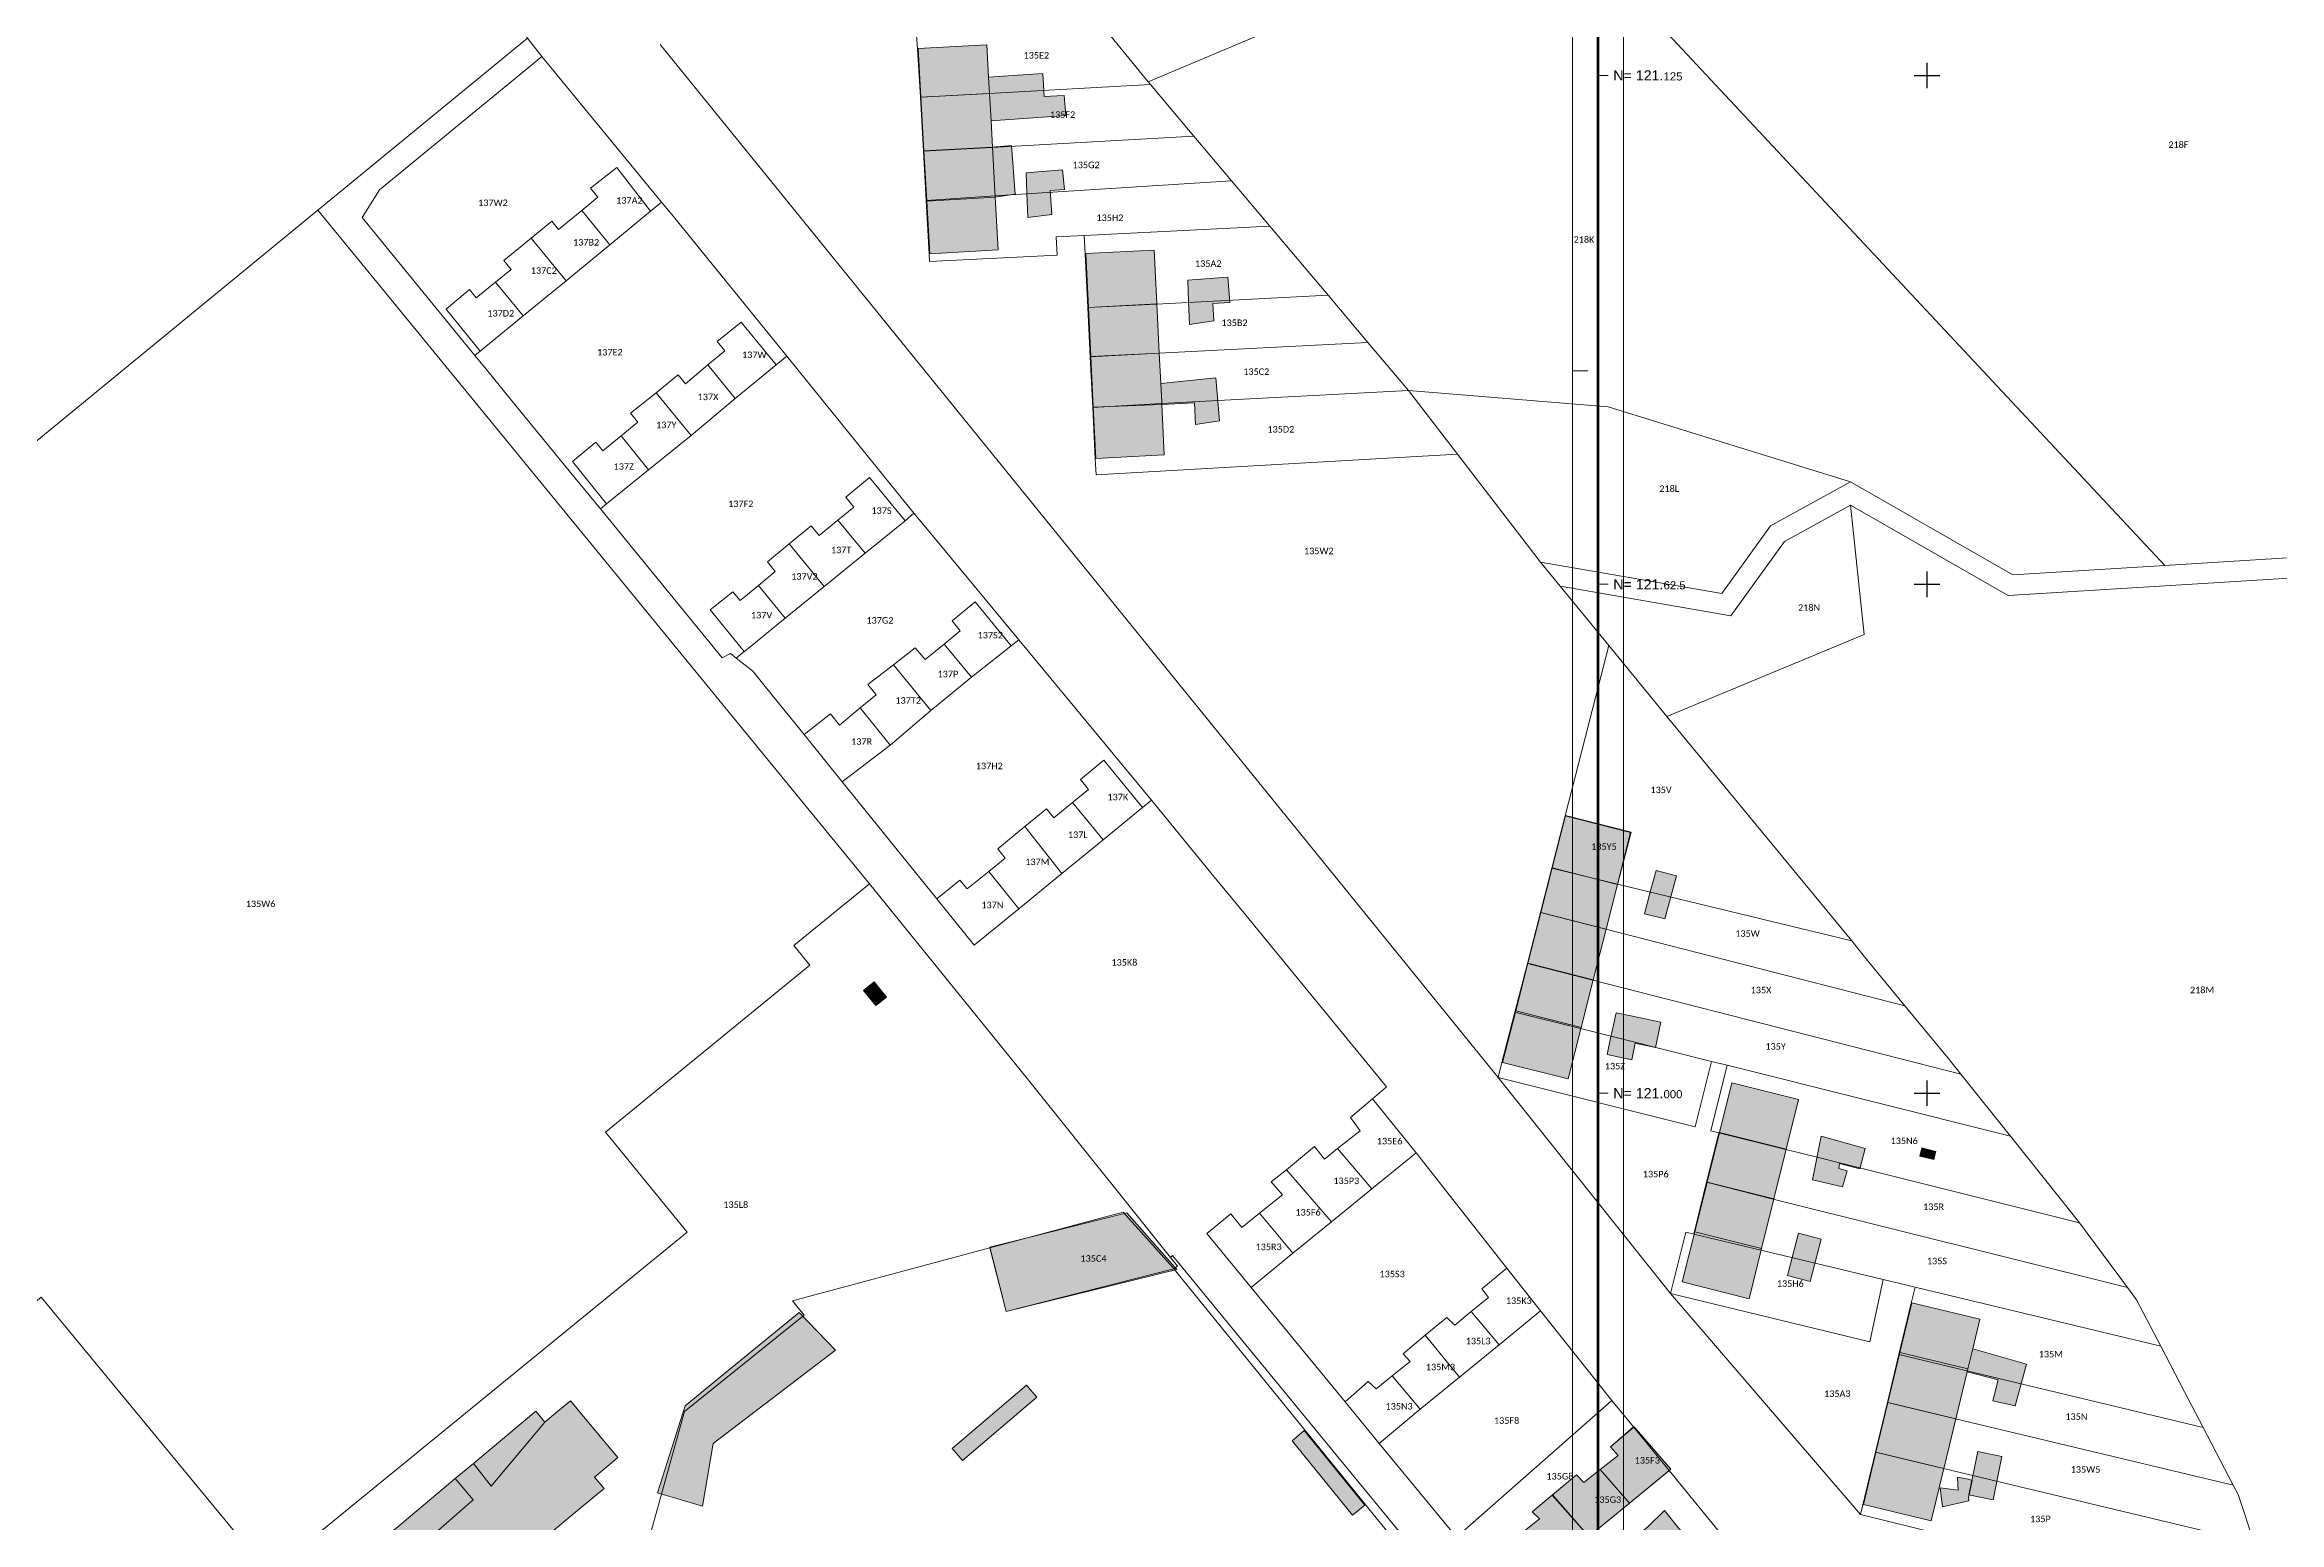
# Model space of a CAD drawing. Header units: metres. Extents: x 113120 to 240396, y 120329 to 242116.
# Drawn here: x 113473.5 to 113748, y 120947.3 to 121128.8 of the extents above; entities that cross this region are included whole.
import ezdxf

# ---------------------------------------------------------------- set-up
doc = ezdxf.new("R2010")
doc.units = ezdxf.units.M
doc.header["$LTSCALE"] = 3
doc.layers.get('0').update_dxf_attribs({"lineweight": 0})
for name, color, linetype, lineweight in [('Bpn_CaPa', 78, 'Continuous', 0), ('Bpn_ReBu', 4, 'Continuous', 0), ('Bpt_CaNu', 7, 'Continuous', 0), ('Carroyage(1)', 7, 'Continuous', 0), ('Hachure bâtiment', 11, 'Continuous', 0)]:
    doc.layers.add(name, color=color, linetype=linetype, lineweight=lineweight)
doc.layers.add('Carroyage(1)_Croix', color=7, linetype='Continuous')
doc.layers.add('Carroyage(1)_Textes', color=7, linetype='Continuous')
doc.styles.add('Legend', font='')
doc.styles.get("Standard").update_dxf_attribs({"font": 'arial.ttf'})
doc.styles.get('Legend').set_extended_font_data('Calibri')

msp = doc.modelspace()

# ---------------------------------------------------------------- hatches: boundary and pattern name
at = {"layer": 'Hachure bâtiment'}
h = msp.add_hatch(color=256, dxfattribs=at)
h.dxf.hatch_style = 1
h.paths.add_polyline_path([(113589.49, 121124.78), (113589.6, 121122.8), (113581.17, 121122.33), (113580.83, 121128.3), (113589.27, 121128.77)])
h = msp.add_hatch(color=256, dxfattribs=at)
h.dxf.hatch_style = 1
h.paths.add_polyline_path([(113589.79, 121119.42), (113589.98, 121116.18), (113581.55, 121115.72), (113581.17, 121122.33), (113589.6, 121122.8)])
h = msp.add_hatch(color=256, dxfattribs=at)
h.dxf.hatch_style = 1
h.paths.add_polyline_path([(113596.32, 121122.4), (113598.78, 121122.55), (113598.97, 121120.07), (113589.79, 121119.42), (113589.6, 121122.8), (113589.49, 121124.78), (113596.17, 121125.22)])
h = msp.add_hatch(color=256, dxfattribs=at)
h.dxf.hatch_style = 1
h.paths.add_polyline_path([(113590.32, 121110.03), (113581.9, 121109.57), (113581.55, 121115.72), (113589.98, 121116.18)])
h = msp.add_hatch(color=256, dxfattribs=at)
h.dxf.hatch_style = 1
h.paths.add_polyline_path([(113592.76, 121110.42), (113590.32, 121110.03), (113589.98, 121116.18), (113592.32, 121116.4)])
h = msp.add_hatch(color=256, dxfattribs=at)
h.dxf.hatch_style = 1
h.paths.add_polyline_path([(113598.82, 121111), (113597.07, 121110.85), (113597.27, 121107.9), (113594.32, 121107.57), (113594.21, 121110.57), (113594.12, 121113.05), (113598.57, 121113.4)])
h = msp.add_hatch(color=256, dxfattribs=at)
h.dxf.hatch_style = 1
h.paths.add_polyline_path([(113590.68, 121103.6), (113582.27, 121103.1), (113581.9, 121109.57), (113590.32, 121110.03)])
h = msp.add_hatch(color=256, dxfattribs=at)
h.dxf.hatch_style = 1
h.paths.add_polyline_path([(113610.16, 121096.93), (113601.75, 121096.5), (113601.42, 121103.12), (113609.83, 121103.55)])
h = msp.add_hatch(color=256, dxfattribs=at)
h.dxf.hatch_style = 1
h.paths.add_polyline_path([(113619.12, 121097.12), (113617.03, 121097), (113617.17, 121094.85), (113614.18, 121094.42), (113614.07, 121097.25), (113613.97, 121099.87), (113618.87, 121100.22)])
h = msp.add_hatch(color=256, dxfattribs=at)
h.dxf.hatch_style = 1
h.paths.add_polyline_path([(113610.46, 121090.91), (113602.05, 121090.47), (113601.75, 121096.5), (113610.16, 121096.93)])
h = msp.add_hatch(color=256, dxfattribs=at)
h.dxf.hatch_style = 1
h.paths.add_polyline_path([(113610.65, 121087.18), (113610.76, 121084.9), (113610.78, 121084.6), (113602.35, 121084.24), (113602.05, 121090.47), (113610.46, 121090.91)])
h = msp.add_hatch(color=256, dxfattribs=at)
h.dxf.hatch_style = 1
h.paths.add_polyline_path([(113617.87, 121082.57), (113614.93, 121082.12), (113614.78, 121084.8), (113610.78, 121084.6), (113610.76, 121084.9), (113610.65, 121087.18), (113617.42, 121087.85)])
h = msp.add_hatch(color=256, dxfattribs=at)
h.dxf.hatch_style = 1
h.paths.add_polyline_path([(113611.08, 121078.4), (113602.67, 121077.95), (113602.35, 121084.24), (113610.78, 121084.6)])
h = msp.add_hatch(color=256, dxfattribs=at)
h.dxf.hatch_style = 1
h.paths.add_polyline_path([(113668.42, 121032.05), (113666.77, 121025.62), (113658.74, 121027.67), (113660.38, 121034.1)])
h = msp.add_hatch(color=256, dxfattribs=at)
h.dxf.hatch_style = 1
h.paths.add_polyline_path([(113666.77, 121025.62), (113665.37, 121020.15), (113657.34, 121022.2), (113658.74, 121027.67)])
h = msp.add_hatch(color=256, dxfattribs=at)
h.dxf.hatch_style = 1
h.paths.add_polyline_path([(113673.98, 121026.7), (113672.58, 121021.4), (113670.07, 121022.05), (113670.78, 121024.73), (113671.48, 121027.35)])
h = msp.add_hatch(color=256, dxfattribs=at)
h.dxf.hatch_style = 1
h.paths.add_polyline_path([(113665.37, 121020.15), (113663.78, 121013.91), (113655.75, 121015.96), (113657.34, 121022.2)])
h = msp.add_hatch(color=256, dxfattribs=at)
h.dxf.hatch_style = 1
h.paths.add_polyline_path([(113663.78, 121013.91), (113662.28, 121008.07), (113654.25, 121010.12), (113655.75, 121015.96)])
h = msp.add_hatch(color=256, dxfattribs=at)
h.dxf.hatch_style = 1
h.paths.add_polyline_path([(113576.95, 121011.8), (113575.65, 121010.77), (113574.13, 121012.63), (113575.42, 121013.68)])
h = msp.add_hatch(color=256, dxfattribs=at)
h.dxf.hatch_style = 1
h.paths.add_polyline_path([(113662.28, 121008.07), (113660.67, 121001.75), (113652.63, 121003.78), (113654.25, 121010.12)])
h = msp.add_hatch(color=256, dxfattribs=at)
h.dxf.hatch_style = 1
h.paths.add_polyline_path([(113665.47, 121004.75), (113665.9, 121006.77), (113665.9, 121006.77), (113666.28, 121008.56), (113666.57, 121009.89), (113669.59, 121009.25), (113672.08, 121008.72), (113671.41, 121005.6), (113668.93, 121006.13), (113668.5, 121004.1)])
h = msp.add_hatch(color=256, dxfattribs=at)
h.dxf.hatch_style = 1
h.paths.add_polyline_path([(113688.98, 120999.22), (113687.47, 120993.12), (113679.27, 120995.17), (113680.78, 121001.27)])
h = msp.add_hatch(color=256, dxfattribs=at)
h.dxf.hatch_style = 1
h.paths.add_polyline_path([(113687.47, 120993.12), (113685.96, 120987.03), (113677.75, 120989.08), (113679.27, 120995.17)])
h = msp.add_hatch(color=256, dxfattribs=at)
h.dxf.hatch_style = 1
h.paths.add_polyline_path([(113697.18, 120993.2), (113696.5, 120990.72), (113694.03, 120991.37), (113693.92, 120990.77), (113694.98, 120990.45), (113694.38, 120988.52), (113690.7, 120989.37), (113691.75, 120994.72)])
h = msp.add_hatch(color=256, dxfattribs=at)
h.dxf.hatch_style = 1
h.paths.add_polyline_path([(113705.87, 120992.85), (113705.62, 120991.85), (113703.9, 120992.28), (113704.15, 120993.28)])
h = msp.add_hatch(color=256, dxfattribs=at)
h.dxf.hatch_style = 1
h.paths.add_polyline_path([(113685.96, 120987.03), (113684.45, 120980.94), (113676.24, 120982.99), (113677.75, 120989.08)])
h = msp.add_hatch(color=256, dxfattribs=at)
h.dxf.hatch_style = 1
h.paths.add_polyline_path([(113612.63, 120978.37), (113591.67, 120973.18), (113590.05, 120979.48), (113589.63, 120981.1), (113606.48, 120985.33)])
h = msp.add_hatch(color=256, dxfattribs=at)
h.dxf.hatch_style = 1
h.paths.add_polyline_path([(113684.45, 120980.94), (113682.92, 120974.77), (113674.7, 120976.82), (113676.24, 120982.99)])
h = msp.add_hatch(color=256, dxfattribs=at)
h.dxf.hatch_style = 1
h.paths.add_polyline_path([(113691.75, 120982.08), (113690.42, 120976.88), (113687.62, 120977.6), (113688.98, 120982.8)])
h = msp.add_hatch(color=256, dxfattribs=at)
h.dxf.hatch_style = 1
h.paths.add_polyline_path([(113557.07, 120965.56), (113566.24, 120973.08), (113570.68, 120968.46), (113555.65, 120956.98), (113554.37, 120949.27), (113548.84, 120950.93), (113549.2, 120952.06), (113552.24, 120961.6)])
h = msp.add_hatch(color=256, dxfattribs=at)
h.dxf.hatch_style = 1
h.paths.add_polyline_path([(113711.27, 120972.25), (113710.39, 120968.62), (113709.8, 120966.14), (113701.43, 120968.14), (113702.9, 120974.25)])
h = msp.add_hatch(color=256, dxfattribs=at)
h.dxf.hatch_style = 1
h.paths.add_polyline_path([(113709.8, 120966.14), (113709.71, 120965.8), (113708.33, 120960.03), (113699.96, 120962.03), (113701.43, 120968.14)])
h = msp.add_hatch(color=256, dxfattribs=at)
h.dxf.hatch_style = 1
h.paths.add_polyline_path([(113716.98, 120966.72), (113715.62, 120961.6), (113712.87, 120962.23), (113713.52, 120964.8), (113709.71, 120965.8), (113709.8, 120966.14), (113710.39, 120968.62)])
h = msp.add_hatch(color=256, dxfattribs=at)
h.dxf.hatch_style = 1
h.paths.add_polyline_path([(113586.27, 120954.89), (113585, 120956.38), (113594.17, 120964.16), (113595.44, 120962.67)])
h = msp.add_hatch(color=256, dxfattribs=at)
h.dxf.hatch_style = 1
h.paths.add_polyline_path([(113541.09, 120952.85), (113542.25, 120951.46), (113538.07, 120947.97), (113534.02, 120944.6), (113532.14, 120943.02), (113520.02, 120932.91), (113518.86, 120934.3), (113515.73, 120938.05), (113514.36, 120939.69), (113526.19, 120950.06), (113523.98, 120952.68), (113526.2, 120954.53), (113528.28, 120951.89), (113528.39, 120951.75), (113528.4, 120951.74), (113529.21, 120952.72), (113534.98, 120959.62), (113535.25, 120959.84), (113536.59, 120960.97), (113538.12, 120962.24), (113538.58, 120961.69), (113538.94, 120961.25), (113542, 120957.59), (113543.96, 120955.25)])
h = msp.add_hatch(color=256, dxfattribs=at)
h.dxf.hatch_style = 1
h.paths.add_polyline_path([(113526.2, 120954.53), (113533.88, 120960.94), (113534.98, 120959.62), (113528.4, 120951.74)], flags=17)
h = msp.add_hatch(color=256, dxfattribs=at)
h.dxf.hatch_style = 1
h.paths.add_polyline_path([(113708.33, 120960.03), (113707.51, 120956.63), (113706.85, 120953.92), (113698.5, 120955.92), (113699.96, 120962.03)])
h = msp.add_hatch(color=256, dxfattribs=at)
h.dxf.hatch_style = 1
h.paths.add_polyline_path([(113634.19, 120948.18), (113626.77, 120957.33), (113628.28, 120958.56), (113635.7, 120949.41)])
h = msp.add_hatch(color=256, dxfattribs=at)
h.dxf.hatch_style = 1
h.paths.add_polyline_path([(113673.32, 120953.83), (113671.37, 120952.24), (113668.22, 120949.66), (113664.63, 120953.78), (113666.83, 120955.5), (113665.87, 120956.57), (113668.78, 120959.03)])
h = msp.add_hatch(color=256, dxfattribs=at)
h.dxf.hatch_style = 1
h.paths.add_polyline_path([(113706.85, 120953.92), (113705.3, 120947.47), (113696.95, 120949.48), (113698.5, 120955.92)])
h = msp.add_hatch(color=256, dxfattribs=at)
h.dxf.hatch_style = 1
h.paths.add_polyline_path([(113712.88, 120950.07), (113709.91, 120950.69), (113711, 120956.01), (113712.58, 120955.69), (113713.98, 120955.4)])
h = msp.add_hatch(color=256, dxfattribs=at)
h.dxf.hatch_style = 1
h.paths.add_polyline_path([(113523.98, 120952.68), (113526.19, 120950.06), (113514.36, 120939.69), (113511.93, 120942.6), (113513.07, 120943.55), (113515.88, 120945.9), (113522.62, 120951.54)])
h = msp.add_hatch(color=256, dxfattribs=at)
h.dxf.hatch_style = 1
h.paths.add_polyline_path([(113668.22, 120949.66), (113663.23, 120945.58), (113658.78, 120950.69), (113661.7, 120953.12), (113662.6, 120952.2), (113664.63, 120953.78)])
h = msp.add_hatch(color=256, dxfattribs=at)
h.dxf.hatch_style = 1
h.paths.add_polyline_path([(113709.82, 120952.6), (113710.32, 120952.43), (113709.88, 120950.31), (113709.9, 120949.95), (113706.67, 120949.2), (113706.38, 120951.55), (113708.58, 120951.25), (113708.5, 120952.85)])
h = msp.add_hatch(color=256, dxfattribs=at)
h.dxf.hatch_style = 1
h.paths.add_polyline_path([(113663.23, 120945.58), (113658.52, 120941.72), (113655.09, 120946.06), (113657.15, 120947.72), (113656.25, 120948.6), (113658.78, 120950.69)])
h = msp.add_hatch(color=256, dxfattribs=at)
h.dxf.hatch_style = 1
h.paths.add_polyline_path([(113670.49, 120946.76), (113672.52, 120948.74), (113674.34, 120946.51), (113674.51, 120946.29), (113674.65, 120946.13), (113676.03, 120944.44), (113673.84, 120942.66), (113672.99, 120943.7), (113672.3, 120944.55), (113672.15, 120944.73), (113670.24, 120943.16), (113668.58, 120945.2)])

# ---------------------------------------------------------------- linework, layer by layer
at = {"flags": 128}
msp.add_lwpolyline([(113667.48, 120723.71), (114179.98, 120723.71), (114179.98, 121453.71), (113667.48, 121453.71)], close=True, dxfattribs=at)
at = {"layer": 'Bpn_CaPa'}
for points in [[(113469.63, 121206.34), (113532.86, 121129.59), (113507.1, 121108.44), (113421.62, 121038.38)], [(113658.84, 121145.2), (113609.09, 121124.2), (113602.86, 121131.81)], [(113672.26, 120906.79), (113616.02, 120975.29), (113612.09, 120980.07), (113611.85, 120979.83), (113611.85, 120979.83), (113596.06, 120999.53), (113595.86, 120999.78), (113594.07, 121002.02), (113574.88, 121025.7), (113511.76, 121102.76), (113507.1, 121108.44), (113532.86, 121129.59), (113534.61, 121127.31), (113533.62, 121126.5), (113514.66, 121110.95), (113512.55, 121107.54), (113523.27, 121094.41), (113526.39, 121090.59), (113527.96, 121088.66), (113530.93, 121085.03), (113538.71, 121075.53), (113541.8, 121071.76), (113546.35, 121066.2), (113554.39, 121056.39), (113556.78, 121053.48), (113557.79, 121053.99), (113558.48, 121053.45), (113560.34, 121051.99), (113560.53, 121051.84), (113562.92, 121048.89), (113566.82, 121044.06), (113571.52, 121038.25), (113583.13, 121023.89), (113587.74, 121018.19), (113593.2, 121022.65), (113598.48, 121026.98), (113603.57, 121031.14), (113608.4, 121035.08), (113609.49, 121035.98), (113616.81, 121027.07), (113621.09, 121021.86), (113638.39, 121000.78), (113636.66, 120999.32), (113633.95, 120997.03), (113635.15, 120995.39), (113632.37, 120993.2), (113630.75, 120991.92), (113629.54, 120993.44), (113626.07, 120990.61), (113624.22, 120989.1), (113625.58, 120987.54), (113622.78, 120985.28), (113620.62, 120983.53), (113619.24, 120985.18), (113616.32, 120982.76), (113621.74, 120976.16), (113633.28, 120962.11), (113637.48, 120956.99), (113646.99, 120945.48)], [(113580.61, 121130.46), (113580.77, 121128.28), (113581.11, 121122.31), (113581.48, 121115.69), (113581.83, 121109.66), (113582.2, 121103.08), (113582.25, 121102.15), (113597.91, 121102.93), (113597.79, 121105.17), (113601.24, 121105.34), (113601.35, 121103.1), (113601.68, 121096.48), (113601.68, 121096.48), (113601.98, 121090.45), (113602.29, 121084.22), (113602.6, 121077.93), (113602.7, 121075.93), (113647.1, 121078.47), (113657.29, 121065.22), (113659.71, 121062.27), (113665.67, 121054.99), (113660.32, 121034.08), (113658.67, 121027.65), (113657.28, 121022.18), (113655.68, 121015.94), (113654.15, 121009.95), (113652.56, 121003.76), (113652.1, 121001.93), (113549.13, 121128.78)], [(113744.96, 120944.78), (113742.98, 120950.73), (113742.39, 120951.85), (113738.7, 120958.93), (113736.39, 120963.34), (113733.48, 120968.93), (113730.5, 120974.62), (113729.38, 120976.14), (113729.38, 120976.14), (113723.51, 120984.08), (113723.07, 120984.67), (113715.03, 120994.73), (113708.94, 121002.35), (113707.55, 121004.09), (113702.06, 121010.75), (113697.11, 121016.77), (113695.52, 121018.7), (113672.82, 121046.27), (113697.06, 121056.34), (113695.36, 121072.22), (113714.74, 121061.13), (113753.29, 121063.51), (113801.33, 120911.53)], [(113477.5, 120933.73), (113455.55, 120960.56), (113461.52, 120965.48), (113467.22, 120970.17), (113462.47, 120975.97), (113460.91, 120977.88), (113446.21, 120995.85), (113435.01, 121009.52), (113430.01, 121015.63), (113424.2, 121010.88), (113418.33, 121006.08), (113403.84, 121023.8), (113421.62, 121038.38), (113425.93, 121032.87), (113453.65, 120998.84), (113452.72, 120998.08), (113472.19, 120974.2), (113473.13, 120974.96), (113501.12, 120941.01)]]:
    msp.add_lwpolyline(points, dxfattribs=at)
for points in [[(113733.98, 121064.82), (113658.84, 121145.2), (113727.58, 121174.2), (113761.59, 121140.05), (113788.7, 121108.34), (113808.35, 121077.99), (113809.99, 121075.47), (113782.93, 121072.65), (113766.11, 121066.8), (113733.98, 121064.82)], [(113733.98, 121064.82), (113715.33, 121063.67), (113695.39, 121075.08), (113665.61, 121084.3), (113641.07, 121086.32), (113636.1, 121092.21), (113631.21, 121098), (113624.25, 121106.24), (113624.05, 121106.48), (113619.34, 121112.07), (113614.72, 121117.54), (113614.05, 121118.33), (113609.37, 121123.87), (113609.09, 121124.2), (113658.84, 121145.2), (113733.98, 121064.82)], [(113580.61, 121130.46), (113602.86, 121131.81), (113609.09, 121124.2), (113609.37, 121123.87), (113589.54, 121122.78), (113581.11, 121122.31), (113580.77, 121128.28), (113580.61, 121130.46)], [(113547.98, 121108.33), (113543.83, 121113.7), (113540.6, 121111.16), (113541.5, 121110.06), (113539.51, 121108.42), (113536.66, 121106.06), (113535.83, 121107.09), (113533.31, 121105.03), (113529.94, 121102.27), (113530.84, 121101.17), (113528.93, 121099.62), (113526.54, 121097.69), (113525.74, 121098.69), (113522.87, 121096.31), (113527.04, 121091.15), (113526.39, 121090.59), (113523.27, 121094.41), (113512.55, 121107.54), (113514.66, 121110.95), (113533.62, 121126.5), (113534.61, 121127.31), (113549.33, 121109.44), (113547.98, 121108.33)], [(113581.48, 121115.69), (113581.11, 121122.31), (113589.54, 121122.78), (113609.37, 121123.87), (113614.05, 121118.33), (113614.72, 121117.54), (113589.91, 121116.16), (113581.48, 121115.69)], [(113581.48, 121115.69), (113589.91, 121116.16), (113614.72, 121117.54), (113619.34, 121112.07), (113590.25, 121110.2), (113581.83, 121109.66), (113581.48, 121115.69)], [(113547.98, 121108.33), (113542.96, 121104.2), (113539.51, 121108.42), (113541.5, 121110.06), (113540.6, 121111.16), (113543.83, 121113.7), (113547.98, 121108.33)], [(113601.24, 121105.34), (113597.79, 121105.17), (113597.91, 121102.93), (113582.25, 121102.15), (113582.2, 121103.08), (113581.83, 121109.66), (113590.25, 121110.2), (113619.34, 121112.07), (113624.05, 121106.48), (113601.24, 121105.34)], [(113532.31, 121095.47), (113537.59, 121099.78), (113542.96, 121104.2), (113547.98, 121108.33), (113549.33, 121109.44), (113550.78, 121107.66), (113564.71, 121090.51), (113563.41, 121089.44), (113559.08, 121094.71), (113556.14, 121092.34), (113557.09, 121091.16), (113555, 121089.45), (113552.28, 121087.14), (113551.38, 121088.24), (113548.65, 121086), (113545.49, 121083.52), (113546.41, 121082.41), (113544.37, 121080.75), (113542.11, 121078.91), (113541.24, 121079.97), (113538.4, 121077.57), (113542.56, 121072.37), (113541.8, 121071.76), (113538.71, 121075.53), (113530.93, 121085.03), (113527.96, 121088.66), (113526.39, 121090.59), (113527.04, 121091.15), (113532.31, 121095.47)], [(113552.46, 120982.92), (113501.12, 120941.01), (113473.13, 120974.96), (113472.19, 120974.2), (113452.72, 120998.08), (113453.65, 120998.84), (113425.93, 121032.87), (113421.62, 121038.38), (113507.1, 121108.44), (113511.76, 121102.76), (113574.88, 121025.7), (113565.58, 121018.14), (113567.54, 121015.74), (113542.43, 120995.22), (113552.46, 120982.92)], [(113537.59, 121099.78), (113533.31, 121105.03), (113535.83, 121107.09), (113536.66, 121106.06), (113539.51, 121108.42), (113542.96, 121104.2), (113537.59, 121099.78)], [(113601.68, 121096.48), (113601.35, 121103.1), (113601.24, 121105.34), (113624.05, 121106.48), (113624.25, 121106.24), (113631.21, 121098), (113610.1, 121096.91), (113601.68, 121096.48)], [(113537.59, 121099.78), (113532.31, 121095.47), (113528.93, 121099.62), (113530.84, 121101.17), (113529.94, 121102.27), (113533.31, 121105.03), (113537.59, 121099.78)], [(113532.31, 121095.47), (113527.04, 121091.15), (113522.87, 121096.31), (113525.74, 121098.69), (113526.54, 121097.69), (113528.93, 121099.62), (113532.31, 121095.47)], [(113601.98, 121090.45), (113601.68, 121096.48), (113610.1, 121096.91), (113631.21, 121098), (113636.1, 121092.21), (113610.4, 121090.88), (113601.98, 121090.45)], [(113563.41, 121089.44), (113558.38, 121085.31), (113555, 121089.45), (113557.09, 121091.16), (113556.14, 121092.34), (113559.08, 121094.71), (113563.41, 121089.44)], [(113547.7, 121076.58), (113552.94, 121080.76), (113558.38, 121085.31), (113563.41, 121089.44), (113564.71, 121090.51), (113580.32, 121071.26), (113579.23, 121070.31), (113574.88, 121075.6), (113571.94, 121073.19), (113572.94, 121071.99), (113570.99, 121070.38), (113568.69, 121068.49), (113567.69, 121069.69), (113565, 121067.47), (113562.33, 121065.27), (113563.29, 121064.09), (113561.21, 121062.36), (113558.98, 121060.52), (113558.08, 121061.59), (113555.29, 121059.36), (113559.48, 121054.26), (113558.48, 121053.45), (113557.79, 121053.99), (113556.78, 121053.48), (113554.39, 121056.39), (113546.35, 121066.2), (113541.8, 121071.76), (113542.56, 121072.37), (113547.7, 121076.58)], [(113601.98, 121090.45), (113610.4, 121090.88), (113636.1, 121092.21), (113641.07, 121086.32), (113610.7, 121084.7), (113602.29, 121084.22), (113601.98, 121090.45)], [(113552.94, 121080.76), (113548.65, 121086), (113551.38, 121088.24), (113552.28, 121087.14), (113555, 121089.45), (113558.38, 121085.31), (113552.94, 121080.76)], [(113552.94, 121080.76), (113547.7, 121076.58), (113544.37, 121080.75), (113546.41, 121082.41), (113545.49, 121083.52), (113548.65, 121086), (113552.94, 121080.76)], [(113647.1, 121078.47), (113602.7, 121075.93), (113602.6, 121077.93), (113602.29, 121084.22), (113610.7, 121084.7), (113641.07, 121086.32), (113647.1, 121078.47)], [(113657.29, 121065.22), (113647.1, 121078.47), (113641.07, 121086.32), (113665.61, 121084.3), (113695.39, 121075.08), (113685.56, 121069.69), (113679.56, 121061.37), (113657.29, 121065.22)], [(113544.37, 121080.75), (113547.7, 121076.58), (113542.56, 121072.37), (113538.4, 121077.57), (113541.24, 121079.97), (113542.11, 121078.91), (113544.37, 121080.75)], [(113579.23, 121070.31), (113574.32, 121066.32), (113574.32, 121066.32), (113570.99, 121070.38), (113572.94, 121071.99), (113571.94, 121073.19), (113574.88, 121075.6), (113579.23, 121070.31)], [(113564.52, 121058.35), (113569.3, 121062.24), (113574.32, 121066.32), (113579.23, 121070.31), (113580.32, 121071.26), (113581.77, 121069.48), (113593.19, 121055.68), (113592.27, 121054.96), (113587.86, 121060.36), (113585, 121058.03), (113586.02, 121056.78), (113584.04, 121055.16), (113581.7, 121053.25), (113580.48, 121054.69), (113577.83, 121052.63), (113574.66, 121050.19), (113575.7, 121048.94), (113573.71, 121047.32), (113571.19, 121045.2), (113570.09, 121046.59), (113566.82, 121044.06), (113562.92, 121048.89), (113560.53, 121051.84), (113560.34, 121051.99), (113558.48, 121053.45), (113559.48, 121054.26), (113559.49, 121054.27), (113564.52, 121058.35)], [(113659.71, 121062.27), (113680.68, 121058.64), (113687.26, 121067.77), (113695.36, 121072.22), (113697.06, 121056.34), (113672.82, 121046.27), (113665.67, 121054.99), (113659.71, 121062.27)], [(113565, 121067.47), (113567.69, 121069.69), (113568.69, 121068.49), (113570.99, 121070.38), (113574.32, 121066.32), (113574.32, 121066.32), (113569.3, 121062.24), (113565, 121067.47)], [(113565, 121067.47), (113569.3, 121062.24), (113564.52, 121058.35), (113561.21, 121062.36), (113563.29, 121064.09), (113562.33, 121065.27), (113565, 121067.47)], [(113564.52, 121058.35), (113559.49, 121054.27), (113559.48, 121054.26), (113555.29, 121059.36), (113558.08, 121061.59), (113558.98, 121060.52), (113561.21, 121062.36), (113564.52, 121058.35)], [(113584.04, 121055.16), (113586.02, 121056.78), (113585, 121058.03), (113587.86, 121060.36), (113592.27, 121054.96), (113587.39, 121051.1), (113584.04, 121055.16)], [(113582.39, 121047), (113587.39, 121051.1), (113592.27, 121054.96), (113593.19, 121055.68), (113609.49, 121035.98), (113608.4, 121035.08), (113603.67, 121040.9), (113600.78, 121038.52), (113601.76, 121037.32), (113599.81, 121035.71), (113597.51, 121033.82), (113596.61, 121034.92), (113593.96, 121032.75), (113590.61, 121030.02), (113591.53, 121028.88), (113589.51, 121027.24), (113586.88, 121025.1), (113585.98, 121026.17), (113583.13, 121023.89), (113571.52, 121038.25), (113577.39, 121042.75), (113582.39, 121047)], [(113584.04, 121055.16), (113587.39, 121051.1), (113582.39, 121047), (113577.83, 121052.63), (113580.48, 121054.69), (113581.7, 121053.25), (113584.04, 121055.16)], [(113660.32, 121034.08), (113665.67, 121054.99), (113672.82, 121046.27), (113695.52, 121018.7), (113666.73, 121025.69), (113668.35, 121032.03), (113660.32, 121034.08)], [(113582.39, 121047), (113577.39, 121042.75), (113573.71, 121047.32), (113575.7, 121048.94), (113574.66, 121050.19), (113577.83, 121052.63), (113582.39, 121047)], [(113573.71, 121047.32), (113577.39, 121042.75), (113571.52, 121038.25), (113566.82, 121044.06), (113570.09, 121046.59), (113571.19, 121045.2), (113573.71, 121047.32)], [(113608.4, 121035.08), (113603.57, 121031.14), (113599.81, 121035.71), (113601.76, 121037.32), (113600.78, 121038.52), (113603.67, 121040.9), (113608.4, 121035.08)], [(113598.48, 121026.98), (113593.96, 121032.75), (113596.61, 121034.92), (113597.51, 121033.82), (113599.81, 121035.71), (113603.57, 121031.14), (113598.48, 121026.98)], [(113598.48, 121026.98), (113593.2, 121022.65), (113589.51, 121027.24), (113591.53, 121028.88), (113590.61, 121030.02), (113593.96, 121032.75), (113598.48, 121026.98)], [(113660.32, 121034.08), (113668.35, 121032.03), (113666.73, 121025.69), (113658.67, 121027.65), (113660.32, 121034.08)], [(113593.2, 121022.65), (113587.74, 121018.19), (113583.13, 121023.89), (113585.98, 121026.17), (113586.88, 121025.1), (113589.51, 121027.24), (113593.2, 121022.65)], [(113702.06, 121010.75), (113665.31, 121020.13), (113657.28, 121022.18), (113658.67, 121027.65), (113666.73, 121025.69), (113695.52, 121018.7), (113697.11, 121016.77), (113702.06, 121010.75)], [(113611.85, 120979.83), (113612.69, 120978.77), (113612.26, 120978.42), (113612.15, 120978.55), (113606.01, 120985.39), (113606.01, 120985.4), (113589.66, 120981.02), (113565.42, 120974.52), (113566.83, 120972.76), (113552.12, 120960.91), (113549.34, 120950.94), (113534.7, 120898.16), (113505.04, 120936.13), (113501.12, 120941.01), (113552.46, 120982.92), (113542.43, 120995.22), (113567.54, 121015.74), (113565.58, 121018.14), (113574.88, 121025.7), (113594.07, 121002.02), (113595.86, 120999.78), (113596.06, 120999.53), (113611.85, 120979.83)], [(113655.68, 121015.94), (113657.28, 121022.18), (113665.31, 121020.13), (113702.06, 121010.75), (113707.55, 121004.09), (113708.94, 121002.35), (113663.71, 121013.89), (113655.68, 121015.94)], [(113655.68, 121015.94), (113663.71, 121013.89), (113708.94, 121002.35), (113715.03, 120994.73), (113680.23, 121003.43), (113678.29, 121003.91), (113662.19, 121007.94), (113654.15, 121009.95), (113655.68, 121015.94)], [(113652.1, 121001.93), (113652.56, 121003.76), (113654.15, 121009.95), (113662.19, 121007.94), (113678.29, 121003.91), (113676.29, 120995.88), (113652.1, 121001.93)], [(113673.26, 120975.4), (113652.1, 121001.93), (113676.29, 120995.88), (113678.29, 121003.91), (113680.23, 121003.43), (113678.23, 120995.4), (113679.2, 120995.15), (113677.69, 120989.06), (113676.11, 120982.71), (113675.13, 120982.94), (113673.26, 120975.4)], [(113679.2, 120995.15), (113678.23, 120995.4), (113680.23, 121003.43), (113715.03, 120994.73), (113723.07, 120984.67), (113723.51, 120984.08), (113694.2, 120991.41), (113691.29, 120992.13), (113687.41, 120993.1), (113679.2, 120995.15)], [(113636.66, 120999.32), (113642.02, 120992.68), (113636.57, 120988.27), (113632.37, 120993.2), (113635.15, 120995.39), (113633.95, 120997.03), (113636.66, 120999.32)], [(113679.2, 120995.15), (113687.41, 120993.1), (113691.29, 120992.13), (113694.2, 120991.41), (113723.51, 120984.08), (113729.38, 120976.14), (113685.89, 120987.01), (113677.69, 120989.06), (113679.2, 120995.15)], [(113626.88, 120980.37), (113631.6, 120984.21), (113636.57, 120988.27), (113642.02, 120992.68), (113653.16, 120978.51), (113650.07, 120975.98), (113650.9, 120974.9), (113648.78, 120973.18), (113646.75, 120971.53), (113645.77, 120972.47), (113643.14, 120970.27), (113640.43, 120968), (113641.28, 120967.07), (113639.08, 120965.29), (113637.1, 120963.68), (113636.13, 120964.58), (113633.28, 120962.11), (113621.74, 120976.16), (113626.88, 120980.37)], [(113626.07, 120990.61), (113629.54, 120993.44), (113630.75, 120991.92), (113632.37, 120993.2), (113636.57, 120988.27), (113631.6, 120984.21), (113626.07, 120990.61)], [(113626.07, 120990.61), (113631.6, 120984.21), (113626.88, 120980.37), (113622.78, 120985.28), (113625.58, 120987.54), (113624.22, 120989.1), (113626.07, 120990.61)], [(113699.39, 120977.11), (113690.02, 120979.36), (113687.11, 120980.06), (113684.34, 120980.73), (113676.11, 120982.71), (113677.69, 120989.06), (113685.89, 120987.01), (113729.38, 120976.14), (113730.5, 120974.62), (113733.48, 120968.93), (113703.3, 120976.17), (113699.39, 120977.11)], [(113612.26, 120978.42), (113591.66, 120973.21), (113589.66, 120981.02), (113606.01, 120985.4), (113606.01, 120985.39), (113612.15, 120978.55), (113612.26, 120978.42)], [(113626.88, 120980.37), (113621.74, 120976.16), (113616.32, 120982.76), (113619.24, 120985.18), (113620.62, 120983.53), (113622.78, 120985.28), (113626.88, 120980.37)], [(113699.39, 120977.11), (113697.74, 120969.48), (113673.26, 120975.4), (113675.13, 120982.94), (113676.11, 120982.71), (113684.34, 120980.73), (113687.11, 120980.06), (113690.02, 120979.36), (113699.39, 120977.11)], [(113589.66, 120981.02), (113591.66, 120973.21), (113612.26, 120978.42), (113675.42, 120900.7), (113703.26, 120867.68), (113705.59, 120864.91), (113677.99, 120817.92), (113663.89, 120813.96), (113633.43, 120807.79), (113623.15, 120809.63), (113611.81, 120815.32), (113604.17, 120819.16), (113592.69, 120833.05), (113591.44, 120831.93), (113588.61, 120829.39), (113587, 120831.44), (113534.7, 120898.16), (113549.34, 120950.94), (113552.12, 120960.91), (113566.83, 120972.76), (113565.42, 120974.52), (113589.66, 120981.02)], [(113672.26, 120906.79), (113676.72, 120901.74), (113698.59, 120919.72), (113700.94, 120921.65), (113702.86, 120917.15), (113705.45, 120910.16), (113707.32, 120904.08), (113708.63, 120898.76), (113709.33, 120894.38), (113709.84, 120889.97), (113710.25, 120881.97), (113709.87, 120873.3), (113703.26, 120867.68), (113675.42, 120900.7), (113612.26, 120978.42), (113612.69, 120978.77), (113611.85, 120979.83), (113612.09, 120980.07), (113616.02, 120975.29), (113672.26, 120906.79)], [(113648.78, 120973.18), (113650.9, 120974.9), (113650.07, 120975.98), (113653.16, 120978.51), (113657.3, 120973.29), (113652.21, 120969.12), (113648.78, 120973.18)], [(113699.9, 120962.01), (113698.43, 120955.9), (113696.88, 120949.46), (113696.6, 120948.27), (113673.26, 120975.4), (113697.74, 120969.48), (113699.39, 120977.11), (113703.3, 120976.17), (113702.83, 120974.23), (113701.32, 120967.91), (113699.9, 120962.01)], [(113738.7, 120958.93), (113709.68, 120965.9), (113701.32, 120967.91), (113702.83, 120974.23), (113703.3, 120976.17), (113733.48, 120968.93), (113736.39, 120963.34), (113738.7, 120958.93)], [(113646.99, 120945.48), (113637.48, 120956.99), (113642.52, 120961.2), (113647.35, 120965.14), (113652.21, 120969.12), (113657.3, 120973.29), (113666.06, 120962.25), (113646.99, 120945.48)], [(113648.78, 120973.18), (113652.21, 120969.12), (113647.35, 120965.14), (113643.14, 120970.27), (113645.77, 120972.47), (113646.75, 120971.53), (113648.78, 120973.18)], [(113639.08, 120965.29), (113641.28, 120967.07), (113640.43, 120968), (113643.14, 120970.27), (113647.35, 120965.14), (113642.52, 120961.2), (113639.08, 120965.29)], [(113699.9, 120962.01), (113701.32, 120967.91), (113709.68, 120965.9), (113738.7, 120958.93), (113742.39, 120951.85), (113708.26, 120960.01), (113699.9, 120962.01)], [(113639.08, 120965.29), (113642.52, 120961.2), (113637.48, 120956.99), (113633.28, 120962.11), (113636.13, 120964.58), (113637.1, 120963.68), (113639.08, 120965.29)], [(113664.63, 120953.78), (113662.6, 120952.2), (113661.7, 120953.12), (113658.72, 120950.65), (113656.25, 120948.6), (113657.15, 120947.72), (113655.09, 120946.06), (113652.93, 120944.32), (113652.03, 120945.23), (113649.16, 120942.84), (113646.99, 120945.48), (113666.06, 120962.25), (113668.71, 120959.01), (113665.87, 120956.57), (113666.83, 120955.5), (113664.63, 120953.78)], [(113699.9, 120962.01), (113708.26, 120960.01), (113742.39, 120951.85), (113742.98, 120950.73), (113744.96, 120944.78), (113706.79, 120953.9), (113698.43, 120955.9), (113699.9, 120962.01)], [(113673.09, 120953.66), (113668.22, 120949.66), (113664.63, 120953.78), (113666.83, 120955.5), (113665.87, 120956.57), (113668.71, 120959.01), (113673.09, 120953.66)], [(113720.77, 120945.08), (113717.19, 120946.05), (113716.52, 120943.35), (113696.6, 120948.27), (113696.88, 120949.46), (113698.43, 120955.9), (113706.79, 120953.9), (113744.96, 120944.78), (113745.35, 120943.61), (113746.98, 120938.72), (113720.77, 120945.08)], [(113663.23, 120945.58), (113668.22, 120949.66), (113673.09, 120953.66), (113684.58, 120939.61), (113681.78, 120937.28), (113682.63, 120936.22), (113680.48, 120934.51), (113678.35, 120932.82), (113677.43, 120933.7), (113674.64, 120931.4), (113672.08, 120929.3), (113672.97, 120928.37), (113670.78, 120926.59), (113668.61, 120924.86), (113667.8, 120925.87), (113665, 120923.49), (113653.43, 120937.56), (113658.52, 120941.72), (113663.23, 120945.58)], [(113663.23, 120945.58), (113658.72, 120950.65), (113661.7, 120953.12), (113662.6, 120952.2), (113664.63, 120953.78), (113668.22, 120949.66), (113663.23, 120945.58)], [(113663.23, 120945.58), (113658.52, 120941.72), (113655.09, 120946.06), (113657.15, 120947.72), (113656.25, 120948.6), (113658.72, 120950.65), (113663.23, 120945.58)]]:
    msp.add_lwpolyline(points, close=True, dxfattribs=at)
at = {"layer": 'Bpn_ReBu'}
for points in [[(113589.49, 121124.78), (113589.6, 121122.8), (113581.17, 121122.33), (113580.83, 121128.3), (113589.27, 121128.77), (113589.49, 121124.78)], [(113589.79, 121119.42), (113589.98, 121116.18), (113581.55, 121115.72), (113581.17, 121122.33), (113589.6, 121122.8), (113589.79, 121119.42)], [(113596.32, 121122.4), (113598.78, 121122.55), (113598.97, 121120.07), (113589.79, 121119.42), (113589.6, 121122.8), (113589.49, 121124.78), (113596.17, 121125.22), (113596.32, 121122.4)], [(113590.32, 121110.03), (113581.9, 121109.57), (113581.55, 121115.72), (113589.98, 121116.18), (113590.32, 121110.03)], [(113592.76, 121110.42), (113590.32, 121110.03), (113589.98, 121116.18), (113592.32, 121116.4), (113592.76, 121110.42)], [(113598.82, 121111), (113597.07, 121110.85), (113597.27, 121107.9), (113594.32, 121107.57), (113594.21, 121110.57), (113594.12, 121113.05), (113598.57, 121113.4), (113598.82, 121111)], [(113590.68, 121103.6), (113582.27, 121103.1), (113581.9, 121109.57), (113590.32, 121110.03), (113590.68, 121103.6)], [(113610.16, 121096.93), (113601.75, 121096.5), (113601.42, 121103.12), (113609.83, 121103.55), (113610.16, 121096.93)], [(113619.12, 121097.12), (113617.03, 121097), (113617.17, 121094.85), (113614.18, 121094.42), (113614.07, 121097.25), (113613.97, 121099.87), (113618.87, 121100.22), (113619.12, 121097.12)], [(113610.46, 121090.91), (113602.05, 121090.47), (113601.75, 121096.5), (113610.16, 121096.93), (113610.46, 121090.91)], [(113610.65, 121087.18), (113610.76, 121084.9), (113610.78, 121084.6), (113602.35, 121084.24), (113602.05, 121090.47), (113610.46, 121090.91), (113610.65, 121087.18)], [(113617.87, 121082.57), (113614.93, 121082.12), (113614.78, 121084.8), (113610.78, 121084.6), (113610.76, 121084.9), (113610.65, 121087.18), (113617.42, 121087.85), (113617.87, 121082.57)], [(113611.08, 121078.4), (113602.67, 121077.95), (113602.35, 121084.24), (113610.78, 121084.6), (113611.08, 121078.4)], [(113668.42, 121032.05), (113666.77, 121025.62), (113658.74, 121027.67), (113660.38, 121034.1), (113668.42, 121032.05)], [(113666.77, 121025.62), (113665.37, 121020.15), (113657.34, 121022.2), (113658.74, 121027.67), (113666.77, 121025.62)], [(113673.98, 121026.7), (113672.58, 121021.4), (113670.07, 121022.05), (113670.78, 121024.73), (113671.48, 121027.35), (113673.98, 121026.7)], [(113665.37, 121020.15), (113663.78, 121013.91), (113655.75, 121015.96), (113657.34, 121022.2), (113665.37, 121020.15)], [(113663.78, 121013.91), (113662.28, 121008.07), (113654.25, 121010.12), (113655.75, 121015.96), (113663.78, 121013.91)], [(113576.95, 121011.8), (113575.65, 121010.77), (113574.13, 121012.63), (113575.42, 121013.68), (113576.95, 121011.8)], [(113662.28, 121008.07), (113660.67, 121001.75), (113652.63, 121003.78), (113654.25, 121010.12), (113662.28, 121008.07)], [(113665.47, 121004.75), (113665.9, 121006.77), (113665.9, 121006.77), (113666.28, 121008.56), (113666.57, 121009.89), (113669.59, 121009.25), (113672.08, 121008.72), (113671.41, 121005.6), (113668.93, 121006.13), (113668.5, 121004.1), (113665.47, 121004.75)], [(113688.98, 120999.22), (113687.47, 120993.12), (113679.27, 120995.17), (113680.78, 121001.27), (113688.98, 120999.22)], [(113687.47, 120993.12), (113685.96, 120987.03), (113677.75, 120989.08), (113679.27, 120995.17), (113687.47, 120993.12)], [(113697.18, 120993.2), (113696.5, 120990.72), (113694.03, 120991.37), (113693.92, 120990.77), (113694.98, 120990.45), (113694.38, 120988.52), (113690.7, 120989.37), (113691.75, 120994.72), (113697.18, 120993.2)], [(113705.87, 120992.85), (113705.62, 120991.85), (113703.9, 120992.28), (113704.15, 120993.28), (113705.87, 120992.85)], [(113685.96, 120987.03), (113684.45, 120980.94), (113676.24, 120982.99), (113677.75, 120989.08), (113685.96, 120987.03)], [(113612.63, 120978.37), (113591.67, 120973.18), (113590.05, 120979.48), (113589.63, 120981.1), (113606.48, 120985.33), (113612.63, 120978.37)], [(113684.45, 120980.94), (113682.92, 120974.77), (113674.7, 120976.82), (113676.24, 120982.99), (113684.45, 120980.94)], [(113691.75, 120982.08), (113690.42, 120976.88), (113687.62, 120977.6), (113688.98, 120982.8), (113691.75, 120982.08)], [(113557.07, 120965.56), (113566.24, 120973.08), (113570.68, 120968.46), (113555.65, 120956.98), (113554.37, 120949.27), (113548.84, 120950.93), (113549.2, 120952.06), (113552.24, 120961.6), (113557.07, 120965.56)], [(113711.27, 120972.25), (113710.39, 120968.62), (113709.8, 120966.14), (113701.43, 120968.14), (113702.9, 120974.25), (113711.27, 120972.25)], [(113709.8, 120966.14), (113709.71, 120965.8), (113708.33, 120960.03), (113699.96, 120962.03), (113701.43, 120968.14), (113709.8, 120966.14)], [(113716.98, 120966.72), (113715.62, 120961.6), (113712.87, 120962.23), (113713.52, 120964.8), (113709.71, 120965.8), (113709.8, 120966.14), (113710.39, 120968.62), (113716.98, 120966.72)], [(113586.27, 120954.89), (113585, 120956.38), (113594.17, 120964.16), (113595.44, 120962.67), (113586.27, 120954.89)], [(113526.2, 120954.53), (113533.88, 120960.94), (113534.98, 120959.62), (113528.4, 120951.74), (113526.2, 120954.53)], [(113708.33, 120960.03), (113707.51, 120956.63), (113706.85, 120953.92), (113698.5, 120955.92), (113699.96, 120962.03), (113708.33, 120960.03)], [(113634.19, 120948.18), (113626.77, 120957.33), (113628.28, 120958.56), (113635.7, 120949.41), (113634.19, 120948.18)], [(113673.32, 120953.83), (113671.37, 120952.24), (113668.22, 120949.66), (113664.63, 120953.78), (113666.83, 120955.5), (113665.87, 120956.57), (113668.78, 120959.03), (113673.32, 120953.83)], [(113706.85, 120953.92), (113705.3, 120947.47), (113696.95, 120949.48), (113698.5, 120955.92), (113706.85, 120953.92)], [(113712.88, 120950.07), (113709.91, 120950.69), (113711, 120956.01), (113712.58, 120955.69), (113713.98, 120955.4), (113712.88, 120950.07)], [(113523.98, 120952.68), (113526.19, 120950.06), (113514.36, 120939.69), (113511.93, 120942.6), (113513.07, 120943.55), (113515.88, 120945.9), (113522.62, 120951.54), (113523.98, 120952.68)], [(113668.22, 120949.66), (113663.23, 120945.58), (113658.78, 120950.69), (113661.7, 120953.12), (113662.6, 120952.2), (113664.63, 120953.78), (113668.22, 120949.66)], [(113709.82, 120952.6), (113710.32, 120952.43), (113709.88, 120950.31), (113709.9, 120949.95), (113706.67, 120949.2), (113706.38, 120951.55), (113708.58, 120951.25), (113708.5, 120952.85), (113709.82, 120952.6)], [(113663.23, 120945.58), (113658.52, 120941.72), (113655.09, 120946.06), (113657.15, 120947.72), (113656.25, 120948.6), (113658.78, 120950.69), (113663.23, 120945.58)], [(113670.49, 120946.76), (113672.52, 120948.74), (113674.34, 120946.51), (113674.51, 120946.29), (113674.65, 120946.13), (113676.03, 120944.44), (113673.84, 120942.66), (113672.99, 120943.7), (113672.3, 120944.55), (113672.15, 120944.73), (113670.24, 120943.16), (113668.58, 120945.2), (113670.49, 120946.76)]]:
    msp.add_lwpolyline(points, close=True, dxfattribs=at)
msp.add_lwpolyline([(113514.36, 120939.69), (113526.19, 120950.06), (113523.98, 120952.68), (113526.2, 120954.53), (113528.28, 120951.89), (113528.39, 120951.75), (113528.4, 120951.74), (113529.21, 120952.72), (113534.98, 120959.62), (113535.25, 120959.84), (113536.59, 120960.97), (113538.12, 120962.24), (113538.58, 120961.69), (113538.94, 120961.25), (113542, 120957.59), (113543.96, 120955.25), (113541.09, 120952.85), (113541.09, 120952.85), (113542.25, 120951.46), (113538.07, 120947.97), (113534.02, 120944.6)], dxfattribs=at)
at = {"layer": 'Carroyage(1)'}
for p, q in [((113664.36, 121125), (113665.61, 121125)), ((113661.23, 121088.71), (113663.11, 121088.71)), ((113664.36, 121062.5), (113665.61, 121062.5)), ((113664.36, 121000), (113665.61, 121000))]:
    msp.add_line(p, q, dxfattribs=at)
msp.add_lwpolyline([(113661.23, 120717.46), (114186.23, 120717.46), (114186.23, 121459.96), (113661.23, 121459.96)], close=True, dxfattribs=at)
at = {"layer": 'Carroyage(1)', "const_width": 0.312}
msp.add_lwpolyline([(113664.36, 120720.59), (114183.11, 120720.59), (114183.11, 121456.84), (113664.36, 121456.84)], close=True, dxfattribs=at)
at = {"layer": 'Carroyage(1)_Croix'}
for p, q in [((113704.77, 121123.44), (113704.77, 121126.56)), ((113703.2, 121125), (113706.33, 121125)), ((113703.2, 121062.5), (113706.33, 121062.5)), ((113704.77, 121060.94), (113704.77, 121064.06)), ((113703.2, 121000), (113706.33, 121000)), ((113704.77, 120998.44), (113704.77, 121001.56))]:
    msp.add_line(p, q, dxfattribs=at)

# ---------------------------------------------------------------- texts
at = {"layer": 'Bpt_CaNu', "char_height": 0.8, "attachment_point": 7, "style": 'Legend'}
for s, insert in [('135E2', (113593.79, 121127.06)), ('135F2', (113597.04, 121119.78)), ('218F', (113734.42, 121116.09)), ('135G2', (113599.82, 121113.6)), ('137W2', (113526.79, 121108.95)), ('137A2', (113543.75, 121109.24)), ('135H2', (113602.75, 121107.11)), ('137B2', (113538.45, 121104.1)), ('218K', (113661.36, 121104.44)), ('137C2', (113533.26, 121100.62)), ('135A2', (113614.85, 121101.48)), ('137D2', (113527.92, 121095.38)), ('135B2', (113618.1, 121094.22)), ('137E2', (113541.4, 121090.6)), ('137W', (113559.21, 121090.28)), ('135C2', (113620.78, 121088.21)), ('137X', (113553.76, 121085.11)), ('137Y', (113548.65, 121081.67)), ('135D2', (113623.75, 121081.13)), ('137Z', (113543.44, 121076.56)), ('218L', (113671.89, 121073.84)), ('137F2', (113557.5, 121071.98)), ('137S', (113575.11, 121071.14)), ('137T', (113570.13, 121066.31)), ('135W2', (113628.24, 121066.19)), ('137V2', (113565.25, 121063.06)), ('218N', (113688.93, 121059.24)), ('137V', (113560.31, 121058.31)), ('137G2', (113574.49, 121057.66)), ('137S2', (113588.15, 121055.85)), ('137P', (113583.23, 121051.08)), ('137T2', (113578.05, 121047.83)), ('137R', (113572.61, 121042.78)), ('137H2', (113587.93, 121039.79)), ('135V', (113670.8, 121036.85)), ('137K', (113604.1, 121035.97)), ('137L', (113599.24, 121031.34)), ('135Y5', (113663.52, 121029.88)), ('137M', (113594, 121028.01)), ('135W6', (113498.25, 121022.85)), ('137N', (113588.61, 121022.71)), ('135W', (113681.22, 121019.2)), ('135K8', (113604.59, 121015.66)), ('135X', (113683.11, 121012.27)), ('218M', (113737.08, 121012.27)), ('135Y', (113684.92, 121005.34)), ('135Z', (113665.2, 121002.92)), ('135E6', (113637.19, 120993.71)), ('135N6', (113700.3, 120993.75)), ('135P3', (113631.85, 120988.83)), ('135P6', (113669.86, 120989.66)), ('135L8', (113556.91, 120985.91)), ('135F6', (113627.19, 120984.97)), ('135R', (113704.29, 120985.65)), ('135C4', (113600.78, 120979.3)), ('135R3', (113622.29, 120980.72)), ('135S3', (113637.52, 120977.39)), ('135S', (113704.76, 120978.99)), ('135K3', (113653.04, 120974.11)), ('135H6', (113686.33, 120976.21)), ('135L3', (113648.11, 120969.16)), ('135M3', (113643.21, 120965.97)), ('135M', (113718.5, 120967.55)), ('135A3', (113692.13, 120962.69)), ('135N3', (113638.26, 120961.14)), ('135F8', (113651.58, 120959.39)), ('135N', (113721.77, 120959.88)), ('135F3', (113668.86, 120954.51)), ('135G8', (113658.02, 120952.55)), ('135W5', (113722.43, 120953.39)), ('135G3', (113663.89, 120949.68)), ('135P', (113717.43, 120947.31))]:
    msp.add_mtext(s, dxfattribs=dict(at, insert=insert))
at = {"layer": 'Carroyage(1)_Textes'}
for s, height, p in [('N= 121.', 1.25, (113666.23, 121124.38)), ('125', 1, (113672.4, 121124.38)), ('N= 121.', 1.25, (113666.23, 121061.88)), ('62.5', 1, (113672.4, 121061.88)), ('N= 121.', 1.25, (113666.23, 120999.38)), ('000', 1, (113672.4, 120999.38))]:
    msp.add_text(s, height=height, dxfattribs=at).set_placement(p)

doc.saveas('drawing.dxf')
